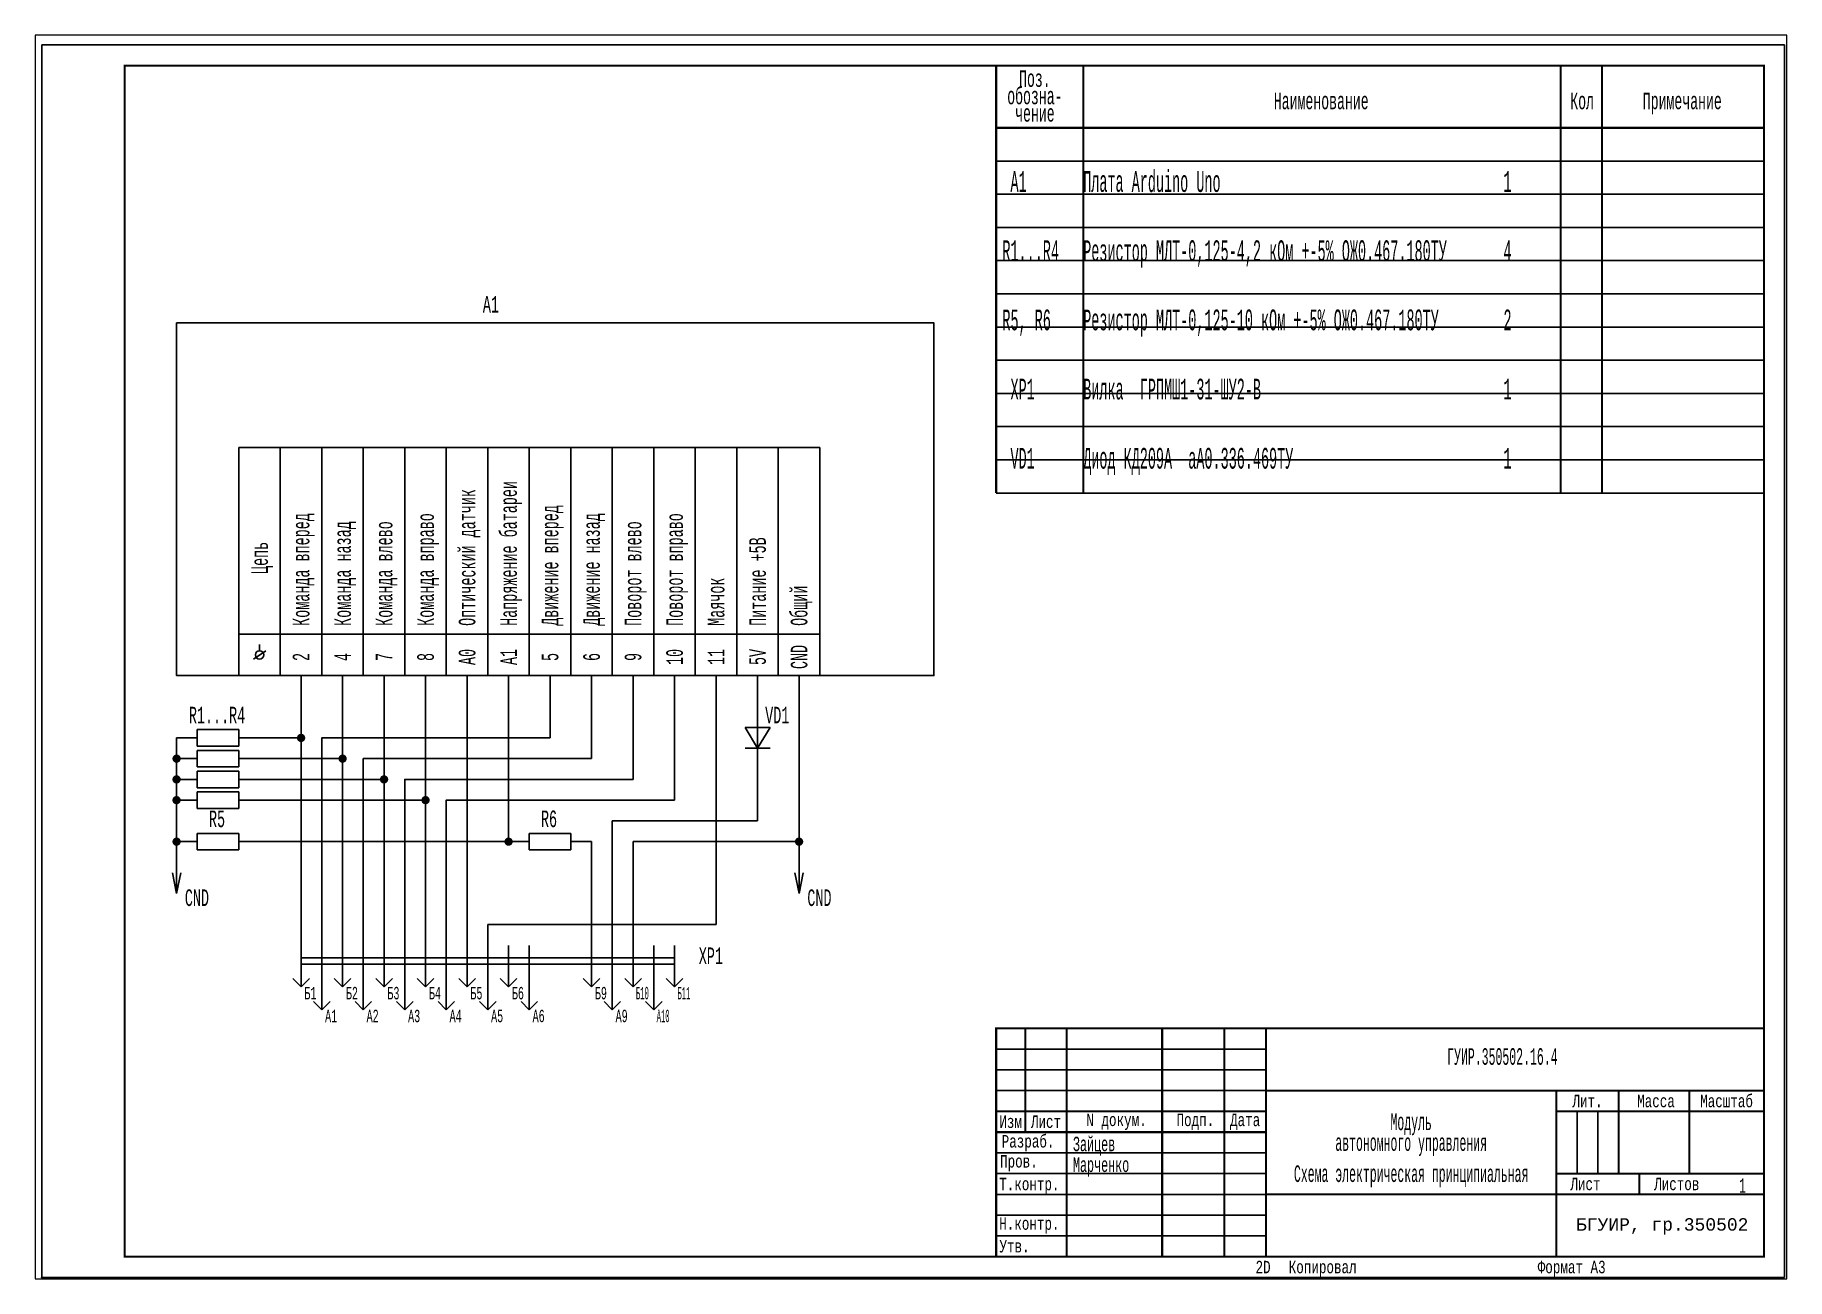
# Paper-space layout 'Лист_2' of a CAD drawing. Extents: x 2 to 255, y 2 to 181.
# The model-space entities are those that its viewports show. They can reach past a viewport. Long polylines and large blocks are cut down to what shows.
import ezdxf
from ezdxf.enums import TextEntityAlignment as Align

# ---------------------------------------------------------------- set-up
doc = ezdxf.new("R2010")
doc.units = 0
doc.header["$MEASUREMENT"] = 0
doc.layers.get('0').update_dxf_attribs({"color": 50, "linetype": 'CONTINUOUS'})
for name, color, linetype in [('00', 2, 'CONTINUOUS'), ('4', 5, 'CONTINUOUS'), ('7_контакты', 4, 'CONTINUOUS'), ('PAMKA', 5, 'CONTINUOUS')]:
    doc.layers.add(name, color=color, linetype=linetype)
doc.styles.add('PE3', font='monotxt.shx', dxfattribs={"width": 0.56, "height": 4})
doc.styles.get("Standard").update_dxf_attribs({"font": 'monotxt.shx'})
doc.styles.add('ВОКАД', font='monotxt.shx', dxfattribs={"width": 0.55})

# ---------------------------------------------------------------- blocks, each defined once
blk = doc.blocks.new('-X')
for p, q in [((2, 2), (0, 0)), ((0, 0), (2, -2))]:
    blk.add_line(p, q)
blk = doc.blocks.new('-r')
for p, q in [((0, 2), (10, 2)), ((0, -2), (0, 2)), ((10, 2), (10, -2)), ((10, -2), (0, -2))]:
    blk.add_line(p, q)
blk = doc.blocks.new('_')
for p, q in [((-5, 1), (0, 0)), ((0, 0), (-5, -1))]:
    blk.add_line(p, q)
blk = doc.blocks.new('strelka')
blk.add_blockref('_', (0, 0))
blk = doc.blocks.new('-vd')
for p, q in [((0, 0), (5, 3)), ((0, 3), (0, -3)), ((5, -3), (0, 0)), ((5, 3), (5, -3))]:
    blk.add_line(p, q)
blk = doc.blocks.new('A$C2A9B0725')
at = {"style": 'ВОКАД', "width": 0.55}
for s, p in [('обозна-', (7.33, 4.19)), ('Поз.', (7.33, 8.38)), ('Наименование', (76.33, 2.99)), ('Кол', (139.2, 3)), ('Примечание', (163.33, 2.99)), ('чение', (7.33, 0))]:
    blk.add_text(s, height=4, dxfattribs=at).set_placement(p, align=Align.CENTER)
blk = doc.blocks.new('F25')
at = {"layer": 'PAMKA'}
for p, q in [((0, 0), (-2.5, 0)), ((0, 2.5), (0, 0))]:
    blk.add_line(p, q, dxfattribs=at)
blk = doc.blocks.new('F26')
at = {"layer": 'PAMKA'}
for p, q in [((0, 2.5), (0, 0)), ((0, 0), (2.5, 0))]:
    blk.add_line(p, q, dxfattribs=at)

msp = doc.modelspace()

# ---------------------------------------------------------------- linework, layer by layer
for p, q in [((655, 269), (840, 269)), ((655, 261), (840, 261)), ((655, 253), (840, 253)), ((655, 245), (840, 245)), ((655, 237), (840, 237)), ((655, 229), (840, 229)), ((655, 221), (840, 221)), ((655, 213), (840, 213)), ((655, 205), (840, 205)), ((655, 197), (840, 197)), ((655, 189), (840, 189))]:
    msp.add_line(p, q)
at = {"const_width": 0.5}
for points in [[(655, 292), (655, 189)], [(676, 292), (676, 189)], [(791, 189), (791, 292)], [(801, 292), (801, 189)], [(655, 277), (840, 277)]]:
    msp.add_lwpolyline(points, dxfattribs=at)
at = {"layer": '00'}
for p, q in [((472.5, 145), (472.5, 200)), ((472.5, 200), (612.5, 200)), ((482.5, 145), (482.5, 200)), ((492.5, 145), (492.5, 200)), ((502.5, 145), (502.5, 200)), ((512.5, 145), (512.5, 200)), ((522.5, 145), (522.5, 200)), ((532.5, 145), (532.5, 200)), ((542.5, 145), (542.5, 200)), ((552.5, 145), (552.5, 200)), ((562.5, 145), (562.5, 200)), ((572.5, 145), (572.5, 200)), ((582.5, 145), (582.5, 200)), ((592.5, 145), (592.5, 200)), ((602.5, 145), (602.5, 200)), ((612.5, 145), (612.5, 200)), ((472.5, 155), (612.5, 155)), ((477.5, 151), (477.5, 152.5)), ((476, 149), (479, 151)), ((537.5, 145), (537.5, 105)), ((547.5, 145), (547.5, 130)), ((557.5, 145), (557.5, 125)), ((567.5, 145), (567.5, 120)), ((577.5, 145), (577.5, 115)), ((587.5, 145), (587.5, 85)), ((597.5, 145), (597.5, 110)), ((607.5, 92.5), (607.5, 145)), ((457.5, 92.5), (457.5, 130)), ((457.5, 130), (462.5, 130)), ((472.5, 130), (487.5, 130)), ((457.5, 125), (462.5, 125)), ((472.5, 125), (497.5, 125)), ((462.5, 120), (457.5, 120)), ((472.5, 120), (507.5, 120)), ((462.5, 115), (457.5, 115)), ((472.5, 115), (517.5, 115)), ((597.5, 110), (562.5, 110)), ((462.5, 105), (457.5, 105)), ((537.5, 105), (472.5, 105)), ((537.5, 105), (542.5, 105)), ((552.5, 105), (557.5, 105)), ((567.5, 105), (607.5, 105)), ((587.5, 85), (532.5, 85)), ((487.5, 77), (577.5, 77)), ((487.5, 75.5), (577.5, 75.5))]:
    msp.add_line(p, q, dxfattribs=at)
msp.add_lwpolyline([(457.5, 230), (640, 230), (640, 145), (457.5, 145)], close=True, dxfattribs=at)
msp.add_lwpolyline([(476.5, 150, 1), (478.5, 150, 1)], format="xyb", close=True, dxfattribs=at)
for points in [[(487.5, 70), (487.5, 145)], [(497.5, 70), (497.5, 145)], [(507.5, 70), (507.5, 145)], [(517.5, 70), (517.5, 145)], [(527.5, 145), (527.5, 70)], [(492.5, 64.5), (492.5, 130), (547.5, 130)], [(502.5, 64.5), (502.5, 125), (557.5, 125)], [(512.5, 64.5), (512.5, 120), (567.5, 120)], [(522.5, 64.5), (522.5, 115), (577.5, 115)], [(562.5, 64.5), (562.5, 110)], [(557.5, 70), (557.5, 105)], [(567.5, 70), (567.5, 105)], [(532.5, 64.5), (532.5, 85)], [(537.5, 70), (537.5, 80)], [(542.5, 64.5), (542.5, 80)], [(572.5, 64.5), (572.5, 80)], [(577.5, 70), (577.5, 80)]]:
    msp.add_lwpolyline(points, dxfattribs=at)
at = {"layer": '00', "const_width": 1}
for points in [[(487, 130, 1), (488, 130, 1)], [(457, 125, 1), (458, 125, 1)], [(497, 125, 1), (498, 125, 1)], [(457, 120, 1), (458, 120, 1)], [(507, 120, 1), (508, 120, 1)], [(457, 115, 1), (458, 115, 1)], [(517, 115, 1), (518, 115, 1)], [(457, 105, 1), (458, 105, 1)], [(537, 105, 1), (538, 105, 1)], [(607, 105, 1), (608, 105, 1)]]:
    msp.add_lwpolyline(points, format="xyb", close=True, dxfattribs=at)
at = {"layer": 'PAMKA'}
for p, q in [((425, 0), (425, 297)), ((425, 297), (845, 297)), ((845, 297), (845, 0)), ((655, 55), (720, 55)), ((655, 50), (720, 50)), ((720, 45), (655, 45)), ((795, 40), (795, 25)), ((800, 25), (800, 40)), ((720, 30), (655, 30)), ((720, 25), (655, 25)), ((655, 20), (720, 20)), ((720, 15), (655, 15)), ((655, 10), (720, 10)), ((845, 0), (425, 0))]:
    msp.add_line(p, q, dxfattribs=at)
at = {"layer": 'PAMKA', "const_width": 0.5}
for points in [[(445, 5), (445, 292), (840, 292), (840, 5), (445, 5)], [(655, 5), (655, 60), (840, 60)], [(662, 35), (662, 60)], [(672, 60), (672, 5)], [(695, 5), (695, 60)], [(710, 60), (710, 5)], [(720, 5), (720, 60)], [(720, 45), (840, 45)], [(790, 45), (790, 5)], [(805, 45), (805, 25)], [(822, 25), (822, 45)], [(655, 40), (720, 40)], [(840, 40), (790, 40)], [(720, 35), (655, 35)], [(840, 25), (790, 25)], [(810, 25), (810, 20)], [(720, 20), (840, 20)]]:
    msp.add_lwpolyline(points, dxfattribs=at)
at = {"layer": 'PAMKA'}
for p in [(445, 5), (425, 0)]:
    msp.add_point(p, dxfattribs=at)

# ---------------------------------------------------------------- block references
at = {"ltscale": 15}
msp.add_blockref('A$C2A9B0725', (657, 278.5), dxfattribs=at)
at = {"layer": '00'}
for p in [(462.5, 130), (462.5, 125), (462.5, 120), (462.5, 115), (462.5, 105), (542.5, 105)]:
    msp.add_blockref('-r', p, dxfattribs=at)
for name, p, rotation in [('-vd', (597.5, 127.5), 90), ('strelka', (457.5, 92.5), 270), ('strelka', (607.5, 92.5), 270), ('-X', (487.5, 70), 90), ('-X', (497.5, 70), 90), ('-X', (507.5, 70), 90), ('-X', (517.5, 70), 90), ('-X', (527.5, 70), 90), ('-X', (537.5, 70), 90), ('-X', (557.5, 70), 90), ('-X', (567.5, 70), 90), ('-X', (577.5, 70), 90), ('-X', (492.5, 64.5), 90), ('-X', (502.5, 64.5), 90), ('-X', (512.5, 64.5), 90), ('-X', (522.5, 64.5), 90), ('-X', (532.5, 64.5), 90), ('-X', (542.5, 64.5), 90), ('-X', (562.5, 64.5), 90), ('-X', (572.5, 64.5), 90)]:
    msp.add_blockref(name, p, dxfattribs=dict(at, rotation=rotation))
at = {"layer": 'PAMKA'}
for name, p in [('F26', (445, 5)), ('F25', (840, 5))]:
    msp.add_blockref(name, p, dxfattribs=at)

# ---------------------------------------------------------------- texts
at = {"ltscale": 15, "style": 'PE3', "width": 0.56}
for s, p in [('Напряжение батареи', (539.5, 157)), ('Оптический датчик', (529.5, 157)), ('Движение вперед', (549.5, 157)), ('Команда вперед', (489.5, 157)), ('Команда назад', (499.5, 157)), ('Команда влево', (509.5, 157)), ('Команда вправо', (519.5, 157)), ('Движение назад', (559.5, 157)), ('Поворот влево', (569.5, 157)), ('Поворот вправо', (579.5, 157)), ('Питание +5В', (599.5, 157)), ('Цепь', (479.5, 169.5)), ('Маячок', (589.5, 157)), ('Общий', (609.5, 157))]:
    msp.add_text(s, height=4, rotation=90, dxfattribs=at).set_placement(p)
for s, p in [('CND', (609.5, 149.5)), ('2', (489.5, 149.5)), ('4', (499.5, 149.5)), ('7', (509.5, 149.5)), ('8', (519.5, 149.5)), ('A0', (529.5, 149.5)), ('A1', (539.5, 149.5)), ('5', (549.5, 149.5)), ('6', (559.5, 149.5)), ('9', (569.5, 149.5)), ('10', (579.5, 149.5)), ('11', (589.5, 149.5)), ('5V', (599.5, 149.5))]:
    msp.add_text(s, height=4, rotation=90, dxfattribs=at).set_placement(p, align=Align.CENTER)
for p in [(459.5, 89.5), (609.5, 89.5)]:
    msp.add_text('CND', height=4, dxfattribs=at).set_placement(p)
at = {"ltscale": 15, "style": 'PE3', "width": 0.48}
for s, p in [('ГУИР.350502.16.4', (776.98, 51.23)), ('Модуль', (755, 35.5)), ('автономного управления', (755, 30.5)), ('Схема электрическая принципиальная', (755, 23))]:
    msp.add_text(s, height=4, dxfattribs=at).set_placement(p, align=Align.CENTER)
at = {"style": 'PE3', "width": 0.56}
for s, p in [('Зайцев', (673.5, 30.4)), ('Марченко', (673.5, 25.4)), ('1', (834, 20.4))]:
    msp.add_text(s, height=3.5, dxfattribs=at).set_placement(p)
at = {"style": 'ВОКАД'}
msp.add_text('БГУИР, гр.350502', height=3, dxfattribs=at).set_placement((815.5, 11.27), align=Align.CENTER)
at = {"ltscale": 15, "insert": (656.5, 291.57), "char_height": 4, "width": 205, "attachment_point": 1, "style": 'PE3'}
msp.add_mtext('\\H5;\\W.45;\\C1;\\C2;\\P\\P\\P A1       Плата Arduino Uno                                   1\\P\\PR1...R4   Резистор МЛТ-0,125-4,2 кОм +-5% ОЖ0.467.180ТУ       4\\P\\PR5, R6    Резистор МЛТ-0,125-10 кОм +-5% ОЖ0.467.180ТУ        2\\P\\P XP1      Вилка  ГРПМШ1-31-ШУ2-В                              1\\P\\P VD1      Диод КД209А  аА0.336.469ТУ                          1', dxfattribs=at)
at = {"layer": '4', "ltscale": 15, "style": 'PE3', "width": 0.56}
for s, p in [('A1', (533.25, 232.5)), ('R1...R4', (467.25, 133.5)), ('VD1', (602.25, 133.5)), ('R5', (467.25, 108.5)), ('R6', (547.25, 108.5)), ('XP1', (586.25, 75.5))]:
    msp.add_text(s, height=4, dxfattribs=at).set_placement(p, align=Align.CENTER)
at = {"layer": '7_контакты', "ltscale": 15, "style": 'PE3'}
for s, width, p in [('Б1', 0.56, (489.75, 67)), ('Б2', 0.56, (499.75, 67)), ('Б3', 0.56, (509.75, 67)), ('Б4', 0.56, (519.75, 67)), ('Б5', 0.56, (529.75, 67)), ('Б6', 0.56, (539.75, 67)), ('Б9', 0.56, (559.75, 67)), ('Б10', 0.4, (569.75, 67)), ('Б11', 0.4, (579.75, 67)), ('А1', 0.56, (494.75, 61.5)), ('А2', 0.56, (504.75, 61.5)), ('А3', 0.56, (514.75, 61.5)), ('А4', 0.56, (524.75, 61.5)), ('А5', 0.56, (534.75, 61.5)), ('А6', 0.56, (544.75, 61.5)), ('А9', 0.56, (564.75, 61.5)), ('А10', 0.4, (574.75, 61.5))]:
    msp.add_text(s, height=3, dxfattribs=dict(at, width=width)).set_placement(p, align=Align.CENTER)
at = {"layer": 'PAMKA', "width": 0.7}
for s, p in [('Лит.', (797.5, 42.5)), ('Изм', (658.5, 37.5)), ('Лист', (667, 37.5)), ('N докум.', (684, 37.5)), ('Подп.', (703, 37.5)), ('Дата', (715, 37.5)), ('Разраб.', (662.69, 32.5)), ('Пров.', (660.48, 27.5)), ('Лист', (797, 22.5)), ('Листов', (819, 22.5)), ('Н.контр.', (663, 12.5)), ('Утв.', (659.43, 7.5))]:
    msp.add_text(s, height=3, dxfattribs=at).set_placement(p, align=Align.MIDDLE)
for s, p in [('Масса', (814, 41)), ('Масштаб', (831, 41)), ('Т.контр.', (663, 21))]:
    msp.add_text(s, height=3, dxfattribs=at).set_placement(p, align=Align.CENTER)
for s, p in [('2D', (717.5, 1)), ('Копировал', (725.5, 1)), ('Формат А3', (785.5, 1))]:
    msp.add_text(s, height=3, dxfattribs=at).set_placement(p)

psp = doc.layouts.new('Лист_2')

# ---------------------------------------------------------------- viewports
at = {"layer": '0', "ltscale": 15}
psp.add_viewport(center=(128.54, 91.53), size=(252.61, 179.353), view_center_point=(634.47, 149.5), view_height=299.7357, dxfattribs=at)

doc.saveas('drawing.dxf')
